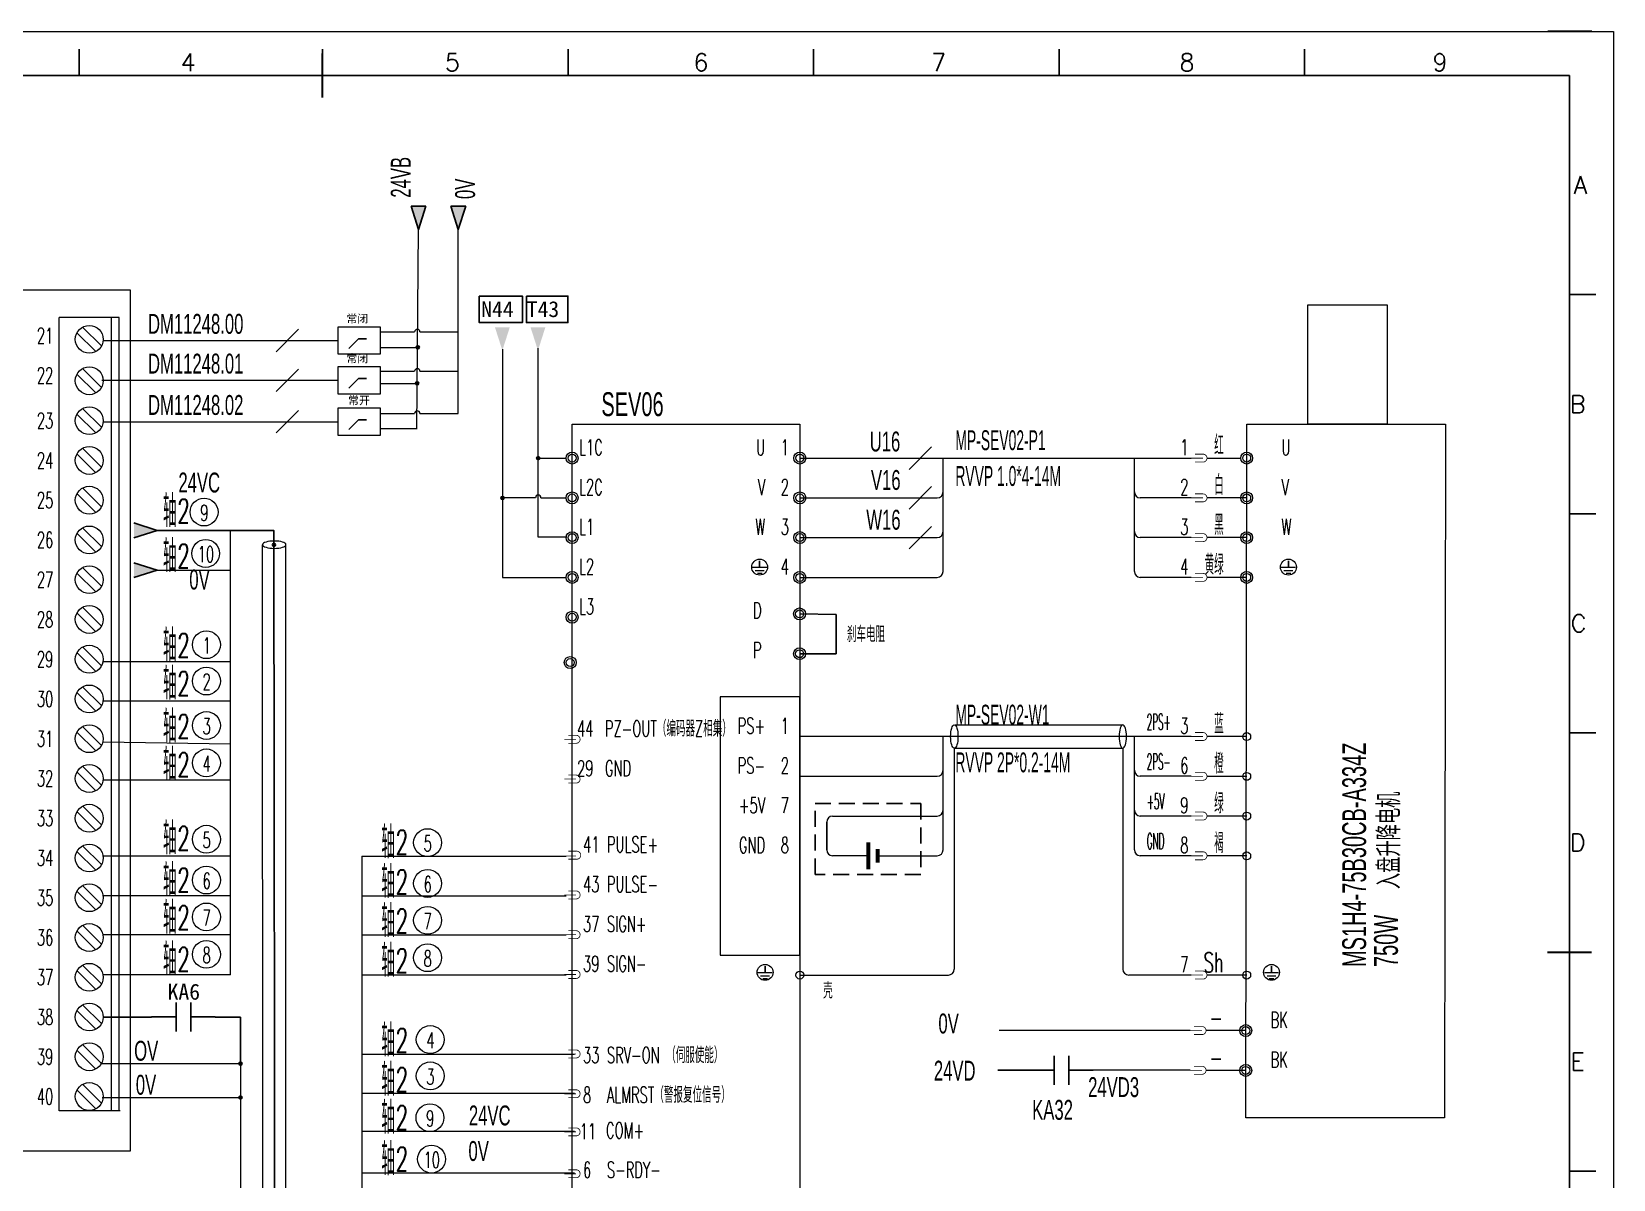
# Model space of a CAD drawing. Header units: millimetres. Extents: x 15130 to 37766, y 5931 to 11073.
# Drawn here: x 23460.3 to 23659.2, y 9839.1 to 9983.5 of the extents above; entities that cross this region are included whole.
import ezdxf
from ezdxf.enums import TextEntityAlignment as Align
from ezdxf.lldxf.tags import DXFTag

# ---------------------------------------------------------------- set-up
doc = ezdxf.new("R2010")
doc.units = ezdxf.units.MM
doc.linetypes.add('DASHED', pattern=[0.75, 0.5, -0.25])
doc.layers.add('1', color=3, linetype='Continuous', lineweight=20)
doc.layers.add('Dimension', color=3, linetype='Continuous', lineweight=13)
for name, color, linetype in [('AE_BOR', 1, 'Continuous'), ('MISC', 2, 'Continuous'), ('SYMS', 7, 'Continuous')]:
    doc.layers.add(name, color=color, linetype=linetype)
doc.styles.add('WD', font='romans.shx', dxfattribs={"bigfont": 'gbcbig.shx'})
doc.styles.add('样式 0', font='')
doc.styles.add('样式 8', font='arial.ttf')
doc.styles.get('样式 0').set_extended_font_data('KaiTi_GB2312')
tags = doc.linetypes.add('ACAD_ISO02W100', pattern=[15, 12, -3]).pattern_tags.tags
tags[6:7] = [DXFTag(74, 4), DXFTag(75, 0), DXFTag(340, '0'), DXFTag(46, 1.0), DXFTag(50, 0.0), DXFTag(44, 0.0), DXFTag(45, 0.0)]
tags[4:5] = [DXFTag(74, 4), DXFTag(75, 0), DXFTag(340, '0'), DXFTag(46, 1.0), DXFTag(50, 0.0), DXFTag(44, 0.0), DXFTag(45, 0.0)]

# ---------------------------------------------------------------- blocks, each defined once
blk = doc.blocks.new('电控横A4')
for p, q in [((292, -5), (5, -5)), ((292, -205), (292, -5))]:
    blk.add_line(p, q)
at = {"layer": 'AE_BOR', "color": 1, "lineweight": 15}
for p, q in [((0, 0), (297, 0)), ((297, 0), (297, -210))]:
    blk.add_line(p, q, dxfattribs=at)
at = {"layer": 'AE_BOR', "lineweight": 30}
blk.add_line((294.53, 0), (289.53, 0), dxfattribs=at)
at = {"layer": 'AE_BOR'}
for p, q in [((122.03, -5), (122.03, -2)), ((149.78, -5), (149.78, -2)), ((177.78, -5), (177.78, -2)), ((205.78, -5), (205.78, -2)), ((233.78, -5), (233.78, -2)), ((261.78, -5), (261.78, -2)), ((292, -30), (295, -30)), ((292, -55), (295, -55)), ((292, -80), (295, -80)), ((292, -130), (295, -130))]:
    blk.add_line(p, q, dxfattribs=at)
at = {"layer": 'AE_BOR', "color": 2, "lineweight": 30}
for p, q in [((149.78, -7.5), (149.78, -2.5)), ((289.5, -105), (294.5, -105))]:
    blk.add_line(p, q, dxfattribs=at)
at = {"layer": 'AE_BOR', "style": 'WD'}
for s, p in [('4', (134.45, -4.5)), ('5', (164.59, -4.5)), ('6', (192.94, -4.5)), ('7', (220.04, -4.5)), ('8', (248.37, -4.5)), ('9', (277.23, -4.5))]:
    blk.add_text(s, height=2, dxfattribs=at).set_placement(p, align=Align.CENTER)
for s, p in [('A', (294.03, -17.5)), ('B', (293.84, -42.5)), ('C', (293.93, -67.5)), ('D', (293.84, -92.5)), ('E', (293.74, -117.5))]:
    blk.add_text(s, height=2, dxfattribs=at).set_placement(p, align=Align.MIDDLE_RIGHT)
blk = doc.blocks.new('WDDOT')
blk.add_hatch(color=256).paths.add_polyline_path([(0.5, 0, 1), (-0.5, 0, 1)])
blk.add_circle((0, 0), 0.5)
blk = doc.blocks.new('常开触点')
at = {"linetype": 'ByBlock'}
for p, q in [((-1853.82, -782.99), (-1853.82, -780.56)), ((-1852.6, -782.99), (-1852.6, -780.56)), ((-1853.82, -781.77), (-1855.88, -781.77)), ((-1852.6, -781.77), (-1850.55, -781.77))]:
    blk.add_line(p, q, dxfattribs=at)

msp = doc.modelspace()

# ---------------------------------------------------------------- hatches: boundary and pattern name
for points in [[(23507.974, 9961.509), (23508.909, 9958.591), (23509.845, 9961.509)], [(23512.974, 9961.509), (23513.909, 9958.591), (23514.845, 9961.509)], [(23518.52, 9946.301), (23519.455, 9943.383), (23520.39, 9946.301)], [(23522.997, 9946.301), (23523.932, 9943.383), (23524.868, 9946.301)], [(23509.021, 9943.775, 1), (23508.628, 9943.775, 1)], [(23508.935, 9939.244, 1), (23508.542, 9939.244, 1)], [(23524.149, 9929.834, 1), (23523.755, 9929.834, 1)], [(23519.662, 9924.832, 1), (23519.269, 9924.832, 1)], [(23476.041, 9920.748), (23473.123, 9919.813), (23473.123, 9921.683)], [(23490.942, 9918.932, 1), (23490.549, 9918.932, 1)], [(23473.123, 9914.813), (23473.123, 9916.683), (23476.041, 9915.748)], [(23486.731, 9853.692, 1), (23486.337, 9853.692, 1)], [(23486.72, 9849.431, 1), (23486.327, 9849.431, 1)]]:
    msp.add_hatch(color=256).paths.add_polyline_path(points)

# ---------------------------------------------------------------- linework, layer by layer
for p, q in [((23507.974, 9961.509), (23509.845, 9961.509)), ((23508.909, 9958.591), (23507.974, 9961.509)), ((23508.909, 9958.591), (23509.845, 9961.509)), ((23512.974, 9961.509), (23514.845, 9961.509)), ((23513.909, 9958.591), (23512.974, 9961.509)), ((23513.909, 9958.591), (23514.845, 9961.509)), ((23476.041, 9920.748), (23473.123, 9921.683)), ((23476.041, 9920.748), (23473.123, 9919.813)), ((23551.807, 9916.92), (23551.807, 9916.13)), ((23618.297, 9916.92), (23618.297, 9916.13)), ((23476.041, 9915.748), (23473.123, 9916.683)), ((23476.041, 9915.748), (23473.123, 9914.813)), ((23556.86, 9910.242), (23561.445, 9910.172)), ((23561.445, 9910.172), (23561.445, 9905.242)), ((23561.445, 9905.242), (23556.86, 9905.242)), ((23560.237, 9884.073), (23560.237, 9880.573)), ((23552.492, 9865.955), (23552.492, 9865.165)), ((23616.173, 9865.955), (23616.173, 9865.165)), ((23469.255, 9859.548), (23475.357, 9859.548)), ((23486.542, 9859.548), (23483.35, 9859.548)), ((23486.542, 9853.692), (23486.542, 9859.548)), ((23585.774, 9852.843), (23581.758, 9852.843))]:
    msp.add_line(p, q)
at = {"lineweight": 0}
for p, q in [((23508.713, 9933.56), (23508.909, 9958.591)), ((23513.909, 9935.454), (23513.909, 9958.591)), ((23463.723, 9847.76), (23463.723, 9947.515)), ((23471.287, 9947.515), (23463.723, 9947.515)), ((23470.287, 9847.76), (23470.287, 9947.515)), ((23471.287, 9847.76), (23471.287, 9947.514)), ((23504.083, 9945.71), (23508.419, 9945.71)), ((23509.091, 9945.71), (23513.909, 9945.71)), ((23469.273, 9944.623), (23498.827, 9944.623)), ((23504.083, 9943.762), (23508.909, 9943.762)), ((23504.083, 9940.757), (23508.419, 9940.757)), ((23509.091, 9940.757), (23513.909, 9940.757)), ((23469.108, 9939.623), (23498.827, 9939.623)), ((23504.083, 9939.243), (23508.746, 9939.243)), ((23504.083, 9935.454), (23508.419, 9935.454)), ((23509.091, 9935.454), (23513.909, 9935.454)), ((23469.273, 9934.42), (23498.827, 9934.42)), ((23504.083, 9933.56), (23508.746, 9933.56)), ((23556.86, 9929.839), (23606.057, 9929.839)), ((23574.875, 9915.589), (23574.875, 9929.839)), ((23598.924, 9915.589), (23598.924, 9929.839)), ((23608.057, 9929.839), (23612.299, 9929.839)), ((23556.86, 9924.839), (23574.125, 9924.839)), ((23606.057, 9924.839), (23599.674, 9924.839)), ((23613.049, 9924.839), (23608.057, 9924.839)), ((23556.86, 9919.839), (23574.125, 9919.839)), ((23606.057, 9919.839), (23599.674, 9919.839)), ((23613.049, 9919.835), (23608.057, 9919.835)), ((23476.041, 9915.748), (23485.29, 9915.748)), ((23550.912, 9916.123), (23552.701, 9916.123)), ((23551.245, 9915.694), (23552.369, 9915.694)), ((23551.53, 9915.348), (23552.104, 9915.348)), ((23617.403, 9916.123), (23619.191, 9916.123)), ((23617.735, 9915.694), (23618.859, 9915.694)), ((23618.02, 9915.348), (23618.594, 9915.348)), ((23556.86, 9914.839), (23574.125, 9914.839)), ((23606.057, 9914.839), (23599.674, 9914.839)), ((23613.049, 9914.831), (23608.057, 9914.831)), ((23576.304, 9896.287), (23597.465, 9896.288)), ((23606.057, 9894.823), (23556.86, 9894.823)), ((23574.875, 9880.573), (23574.875, 9894.823)), ((23576.284, 9893.357), (23576.284, 9865.565)), ((23576.284, 9893.357), (23597.465, 9893.357)), ((23597.465, 9893.357), (23597.465, 9865.573)), ((23598.924, 9880.573), (23598.924, 9894.823)), ((23613.049, 9894.819), (23608.057, 9894.819)), ((23556.86, 9889.823), (23574.125, 9889.823)), ((23606.057, 9889.823), (23599.674, 9889.823)), ((23613.049, 9889.815), (23608.057, 9889.815)), ((23560.987, 9884.823), (23574.125, 9884.823)), ((23606.057, 9884.823), (23599.674, 9884.823)), ((23613.049, 9884.815), (23608.057, 9884.815)), ((23565.465, 9879.823), (23560.987, 9879.823)), ((23566.66, 9879.823), (23574.125, 9879.823)), ((23606.057, 9879.823), (23599.674, 9879.823)), ((23613.049, 9879.815), (23608.057, 9879.815)), ((23551.597, 9865.158), (23553.386, 9865.158)), ((23551.93, 9864.729), (23553.054, 9864.729)), ((23552.215, 9864.383), (23552.788, 9864.383)), ((23556.86, 9864.815), (23575.534, 9864.815)), ((23606.057, 9864.823), (23598.215, 9864.823)), ((23613.049, 9864.815), (23608.057, 9864.815)), ((23615.279, 9865.158), (23617.067, 9865.158)), ((23615.611, 9864.729), (23616.735, 9864.729)), ((23615.897, 9864.383), (23616.47, 9864.383)), ((23605.939, 9857.843), (23581.921, 9857.843)), ((23612.932, 9857.839), (23607.939, 9857.839)), ((23605.939, 9852.843), (23593.767, 9852.843)), ((23612.932, 9852.835), (23607.939, 9852.835)), ((23471.379, 9847.76), (23463.723, 9847.76))]:
    msp.add_line(p, q, dxfattribs=at)
at = {"linetype": 'ACAD_ISO02W100'}
for p, q in [((23501.349, 9944.858), (23500.157, 9943.629)), ((23502.356, 9944.855), (23501.349, 9944.858)), ((23501.349, 9939.858), (23500.157, 9938.629)), ((23502.356, 9939.855), (23501.349, 9939.858)), ((23501.349, 9934.655), (23500.157, 9933.426)), ((23502.356, 9934.652), (23501.349, 9934.655))]:
    msp.add_line(p, q, dxfattribs=at)
at = {"color": 0, "lineweight": -3}
msp.add_line((23476.041, 9920.718), (23489.308, 9920.718), dxfattribs=at)
at = {"color": 0, "linetype": 'Continuous', "lineweight": 13}
for p, q in [((23485.29, 9864.871), (23485.29, 9920.718)), ((23501.766, 9879.777), (23501.766, 9819.786))]:
    msp.add_line(p, q, dxfattribs=at)
at = {"color": 2, "lineweight": 0}
for p, q in [((23489.323, 9815.002), (23489.308, 9918.933)), ((23492.238, 9820.824), (23492.238, 9918.955))]:
    msp.add_line(p, q, dxfattribs=at)
at = {"color": 1, "lineweight": -2}
for points in [[(23516.556, 9950.217), (23521.972, 9950.217), (23521.972, 9946.875), (23516.556, 9946.875)], [(23522.471, 9950.217), (23527.697, 9950.217), (23527.697, 9946.875), (23522.471, 9946.875)]]:
    msp.add_lwpolyline(points, close=True, dxfattribs=at)
at = {"lineweight": 0}
for points in [[(23620.73, 9949.122), (23630.73, 9949.122), (23630.73, 9934.122), (23620.73, 9934.122)], [(23498.827, 9942.896), (23498.827, 9946.349), (23504.083, 9946.349), (23504.083, 9942.896)], [(23498.827, 9937.896), (23498.827, 9941.349), (23504.083, 9941.349), (23504.083, 9937.896)], [(23498.827, 9932.694), (23498.827, 9936.146), (23504.083, 9936.146), (23504.083, 9932.694)], [(23613.049, 9934.122), (23638.049, 9934.122), (23637.932, 9846.871), (23612.932, 9846.871)], [(23556.86, 9899.823), (23546.86, 9899.823), (23546.86, 9867.323), (23556.86, 9867.323)]]:
    msp.add_lwpolyline(points, close=True, dxfattribs=at)
for points in [[(23465.965, 9945.606), (23468.337, 9943.234)], [(23469.044, 9943.941), (23466.672, 9946.313)], [(23469.044, 9938.735), (23466.672, 9941.106)], [(23465.965, 9940.399), (23468.337, 9938.028)], [(23465.965, 9935.38), (23468.337, 9933.008)], [(23469.044, 9933.715), (23466.672, 9936.087)], [(23528.232, 9806.034), (23528.232, 9934.122), (23556.86, 9934.122), (23556.86, 9806.034)], [(23469.044, 9928.715), (23466.672, 9931.087)], [(23465.965, 9930.38), (23468.337, 9928.008)], [(23465.965, 9925.38), (23468.337, 9923.008)], [(23469.044, 9923.715), (23466.672, 9926.087)], [(23469.044, 9918.715), (23466.672, 9921.087)], [(23465.965, 9920.38), (23468.337, 9918.008)], [(23465.965, 9915.38), (23468.337, 9913.008)], [(23469.044, 9913.715), (23466.672, 9916.087)], [(23469.044, 9908.715), (23466.672, 9911.087)], [(23465.965, 9910.38), (23468.337, 9908.008)], [(23465.965, 9905.38), (23468.337, 9903.008)], [(23469.044, 9903.715), (23466.672, 9906.087)], [(23469.044, 9898.715), (23466.672, 9901.087)], [(23465.965, 9900.38), (23468.337, 9898.008)], [(23465.965, 9895.38), (23468.337, 9893.008)], [(23469.044, 9893.715), (23466.672, 9896.087)], [(23469.044, 9888.715), (23466.672, 9891.087)], [(23465.965, 9890.38), (23468.337, 9888.008)], [(23465.965, 9885.38), (23468.337, 9883.008)], [(23469.044, 9883.715), (23466.672, 9886.087)], [(23469.044, 9878.715), (23466.672, 9881.087)], [(23465.965, 9880.38), (23468.337, 9878.008)], [(23465.965, 9875.38), (23468.337, 9873.008)], [(23469.044, 9873.715), (23466.672, 9876.087)], [(23465.965, 9870.38), (23468.337, 9868.008)], [(23469.044, 9868.715), (23466.672, 9871.087)], [(23465.965, 9865.38), (23468.337, 9863.008)], [(23469.044, 9863.715), (23466.672, 9866.087)], [(23465.965, 9860.38), (23468.337, 9858.008)], [(23469.044, 9858.715), (23466.672, 9861.087)], [(23465.965, 9855.38), (23468.337, 9853.008)], [(23469.044, 9853.715), (23466.672, 9856.087)], [(23465.965, 9850.38), (23468.337, 9848.008)], [(23469.044, 9848.715), (23466.672, 9851.087)]]:
    msp.add_lwpolyline(points, dxfattribs=at)
at = {"color": 3, "lineweight": 0, "const_width": 0.1, "flags": 128}
for points in [[(23607.557, 9929.839), (23606.057, 9929.839)], [(23607.557, 9924.839), (23606.057, 9924.839)], [(23607.557, 9919.839), (23606.057, 9919.839)], [(23607.557, 9914.839), (23606.057, 9914.839)], [(23528.732, 9894.473), (23527.232, 9894.473)], [(23607.557, 9894.823), (23606.057, 9894.823)], [(23528.732, 9889.473), (23527.232, 9889.473)], [(23607.557, 9889.823), (23606.057, 9889.823)], [(23607.557, 9884.823), (23606.057, 9884.823)], [(23528.732, 9879.793), (23527.232, 9879.793)], [(23607.557, 9879.823), (23606.057, 9879.823)], [(23528.732, 9874.898), (23527.232, 9874.898)], [(23528.732, 9869.898), (23527.232, 9869.898)], [(23528.732, 9864.898), (23527.232, 9864.898)], [(23607.557, 9864.823), (23606.057, 9864.823)], [(23607.439, 9857.843), (23605.939, 9857.843)], [(23528.732, 9854.898), (23527.232, 9854.898)], [(23607.439, 9852.843), (23605.939, 9852.843)], [(23528.732, 9849.894), (23527.232, 9849.894)], [(23528.732, 9845.099), (23527.232, 9845.099)], [(23528.732, 9839.831), (23527.232, 9839.831)]]:
    msp.add_lwpolyline(points, dxfattribs=at)
for points in [[(23606.557, 9930.339), (23607.557, 9930.339, -1), (23607.557, 9929.339), (23606.557, 9929.339)], [(23606.557, 9925.339), (23607.557, 9925.339, -1), (23607.557, 9924.339), (23606.557, 9924.339)], [(23606.557, 9920.339), (23607.557, 9920.339, -1), (23607.557, 9919.339), (23606.557, 9919.339)], [(23606.557, 9915.339), (23607.557, 9915.339, -1), (23607.557, 9914.339), (23606.557, 9914.339)], [(23527.732, 9894.973), (23528.732, 9894.973, -1), (23528.732, 9893.973), (23527.732, 9893.973)], [(23606.557, 9895.323), (23607.557, 9895.323, -1), (23607.557, 9894.323), (23606.557, 9894.323)], [(23527.732, 9889.973), (23528.732, 9889.973, -1), (23528.732, 9888.973), (23527.732, 9888.973)], [(23606.557, 9890.323), (23607.557, 9890.323, -1), (23607.557, 9889.323), (23606.557, 9889.323)], [(23606.557, 9885.323), (23607.557, 9885.323, -1), (23607.557, 9884.323), (23606.557, 9884.323)], [(23527.732, 9880.398), (23528.732, 9880.398, -1.1555316), (23528.732, 9879.398), (23527.732, 9879.398)], [(23606.557, 9880.323), (23607.557, 9880.323, -1), (23607.557, 9879.323), (23606.557, 9879.323)], [(23527.732, 9875.398), (23528.732, 9875.398, -1), (23528.732, 9874.398), (23527.732, 9874.398)], [(23527.732, 9870.398), (23528.732, 9870.398, -1), (23528.732, 9869.398), (23527.732, 9869.398)], [(23527.732, 9865.398), (23528.732, 9865.398, -1), (23528.732, 9864.398), (23527.732, 9864.398)], [(23606.557, 9865.323), (23607.557, 9865.323, -1), (23607.557, 9864.323), (23606.557, 9864.323)], [(23606.439, 9858.343), (23607.439, 9858.343, -1), (23607.439, 9857.343), (23606.439, 9857.343)], [(23527.732, 9855.398), (23528.732, 9855.398, -1), (23528.732, 9854.398), (23527.732, 9854.398)], [(23606.439, 9853.343), (23607.439, 9853.343, -1), (23607.439, 9852.343), (23606.439, 9852.343)], [(23527.732, 9850.394), (23528.732, 9850.394, -1), (23528.732, 9849.394), (23527.732, 9849.394)], [(23527.732, 9845.599), (23528.732, 9845.599, -1), (23528.732, 9844.599), (23527.732, 9844.599)], [(23527.732, 9840.331), (23528.732, 9840.331, -1), (23528.732, 9839.331), (23527.732, 9839.331)]]:
    msp.add_lwpolyline(points, format="xyb", dxfattribs=at)
at = {"color": 0, "lineweight": -3}
msp.add_lwpolyline([(23485.29, 9920.718), (23490.732, 9920.718), (23490.861, 9819.786)], dxfattribs=at)
at = {"color": 6, "linetype": 'DASHED', "ltscale": 4}
msp.add_lwpolyline([(23558.777, 9886.385), (23572.064, 9886.385), (23572.064, 9877.486), (23558.777, 9877.486)], close=True, dxfattribs=at)
at = {"color": 3}
for points in [[(23565.465, 9881.521, 0.5, 0.5, 0), (23565.465, 9878.125, 2, 2, 0)], [(23566.66, 9880.672, 0.5, 0.5, 0), (23566.66, 9878.974, 2, 2, 0)]]:
    msp.add_lwpolyline(points, format="xyseb", dxfattribs=at)
at = {"lineweight": 0}
for centre, radius in [((23467.505, 9944.773), 1.75), ((23467.505, 9939.567), 1.75), ((23467.505, 9934.548), 1.75), ((23467.505, 9929.548), 1.75), ((23528.232, 9929.839), 0.75), ((23528.232, 9929.839), 0.5), ((23556.86, 9929.839), 0.75), ((23556.86, 9929.839), 0.5), ((23613.049, 9929.839), 0.75), ((23613.049, 9929.839), 0.5), ((23467.505, 9924.548), 1.75), ((23528.232, 9924.839), 0.75), ((23528.232, 9924.839), 0.5), ((23556.86, 9924.839), 0.75), ((23556.86, 9924.839), 0.5), ((23613.049, 9924.839), 0.75), ((23613.049, 9924.839), 0.5), ((23481.953, 9923.052), 1.75), ((23467.505, 9919.548), 1.75), ((23482.15, 9917.846), 1.75), ((23528.232, 9919.835), 0.75), ((23528.232, 9919.835), 0.5), ((23556.86, 9919.839), 0.75), ((23556.86, 9919.839), 0.5), ((23613.049, 9919.835), 0.75), ((23613.049, 9919.835), 0.5), ((23551.807, 9916.13), 1), ((23618.297, 9916.13), 1), ((23467.505, 9914.548), 1.75), ((23528.232, 9914.835), 0.75), ((23528.232, 9914.835), 0.5), ((23556.86, 9914.839), 0.75), ((23556.86, 9914.839), 0.5), ((23613.049, 9914.831), 0.75), ((23613.049, 9914.831), 0.5), ((23467.505, 9909.548), 1.75), ((23556.826, 9910.242), 0.75), ((23528.232, 9909.831), 0.75), ((23528.232, 9909.831), 0.5), ((23556.826, 9910.242), 0.5), ((23482.248, 9906.368), 1.75), ((23467.505, 9904.548), 1.75), ((23556.826, 9905.242), 0.75), ((23556.826, 9905.242), 0.5), ((23482.248, 9901.8), 1.75), ((23527.982, 9904.13), 0.75), ((23527.982, 9904.13), 0.5), ((23467.505, 9899.548), 1.75), ((23482.248, 9896.211), 1.75), ((23467.505, 9894.548), 1.75), ((23613.049, 9894.819), 0.5), ((23482.248, 9891.505), 1.75), ((23467.505, 9889.548), 1.75), ((23613.049, 9889.815), 0.5), ((23467.505, 9884.548), 1.75), ((23613.049, 9884.815), 0.5), ((23482.248, 9881.905), 1.75), ((23510.051, 9881.48), 1.75), ((23467.505, 9879.548), 1.75), ((23613.049, 9879.815), 0.5), ((23482.248, 9876.772), 1.75), ((23510.051, 9876.346), 1.75), ((23467.505, 9874.548), 1.75), ((23482.248, 9872.134), 1.75), ((23510.051, 9871.708), 1.75), ((23467.505, 9869.548), 1.75), ((23482.248, 9867.428), 1.75), ((23510.051, 9867.002), 1.75), ((23467.505, 9864.548), 1.75), ((23552.492, 9865.165), 1), ((23556.86, 9864.815), 0.5), ((23613.049, 9864.815), 0.5), ((23616.173, 9865.165), 1), ((23467.505, 9859.548), 1.75), ((23510.386, 9856.715), 1.75), ((23612.932, 9857.839), 0.75), ((23612.932, 9857.839), 0.5), ((23467.505, 9854.548), 1.75), ((23510.386, 9852.146), 1.75), ((23612.932, 9852.835), 0.75), ((23612.932, 9852.835), 0.5), ((23467.505, 9849.548), 1.75), ((23510.351, 9846.88), 1.75), ((23510.547, 9841.673), 1.75)]:
    msp.add_circle(centre, radius, dxfattribs=at)
for centre in [(23508.825, 9943.775), (23508.738, 9939.244), (23523.952, 9929.834), (23519.466, 9924.832), (23490.746, 9918.932), (23486.534, 9853.692), (23486.523, 9849.431)]:
    msp.add_circle(centre, 0.197)
for centre, radius, start, end in [((23508.755, 9945.71), 0.336, 0, 180), ((23508.755, 9940.757), 0.336, 0, 180), ((23508.755, 9935.454), 0.336, 0, 180), ((23523.964, 9924.85), 0.336, 0, 180), ((23574.125, 9925.589), 0.75, 270, 0), ((23599.674, 9925.589), 0.75, 180, 270), ((23574.125, 9920.589), 0.75, 270, 0), ((23599.674, 9920.589), 0.75, 180, 270), ((23574.125, 9915.589), 0.75, 270, 0), ((23599.674, 9915.589), 0.75, 180, 270), ((23574.125, 9890.573), 0.75, 270, 0), ((23599.674, 9890.573), 0.75, 180, 270), ((23574.125, 9885.573), 0.75, 270, 0), ((23599.674, 9885.573), 0.75, 180, 270), ((23560.987, 9884.073), 0.75, 90, 180), ((23560.987, 9880.573), 0.75, 180, 270), ((23574.125, 9880.573), 0.75, 270, 0), ((23599.674, 9880.573), 0.75, 180, 270), ((23575.534, 9865.565), 0.75, 270, 0), ((23598.215, 9865.573), 0.75, 180, 270)]:
    msp.add_arc(centre, radius, start, end, dxfattribs=at)
at = {"color": 2, "lineweight": 0, "extrusion": (0, 0, -1)}
msp.add_ellipse((23490.772, 9918.949), major_axis=(-1.465, 0), ratio=0.3169375, dxfattribs=at)
at = {"lineweight": 0}
msp.add_ellipse((23576.284, 9894.823), major_axis=(0, 1.465), ratio=0.3169375, dxfattribs=at)
at = {"lineweight": 0, "extrusion": (0, 0, -1)}
msp.add_ellipse((23597.465, 9894.823), major_axis=(0, 1.465), ratio=0.3169375, dxfattribs=at)
at = {"layer": '1', "color": 7, "linetype": 'Continuous', "lineweight": 13}
for p, q in [((23523.972, 9929.834), (23527.487, 9929.834)), ((23523.628, 9924.85), (23519.476, 9924.85)), ((23524.3, 9924.85), (23527.509, 9924.85)), ((23469.287, 9904.273), (23485.29, 9904.273)), ((23469.226, 9899.307), (23485.29, 9899.307)), ((23469.226, 9894.139), (23485.29, 9893.899)), ((23469.226, 9889.374), (23485.29, 9889.374)), ((23485.29, 9879.776), (23469.156, 9879.776)), ((23501.766, 9879.777), (23527.491, 9879.777)), ((23485.29, 9874.784), (23469.156, 9874.784)), ((23501.813, 9874.785), (23527.491, 9874.785)), ((23485.29, 9869.867), (23469.156, 9869.867)), ((23501.813, 9869.868), (23527.491, 9869.868)), ((23485.29, 9864.871), (23469.156, 9864.871)), ((23501.766, 9864.871), (23527.491, 9864.871)), ((23468.935, 9853.715), (23486.542, 9853.715)), ((23486.542, 9853.715), (23486.542, 9809.097)), ((23528.534, 9854.851), (23501.766, 9854.851)), ((23469.142, 9849.441), (23486.542, 9849.441)), ((23528.534, 9849.91), (23501.766, 9849.91)), ((23528.519, 9845.13), (23501.766, 9845.13)), ((23528.519, 9839.923), (23501.766, 9839.923))]:
    msp.add_line(p, q, dxfattribs=at)
at = {"layer": '1', "color": 0, "linetype": 'Continuous', "lineweight": 13}
msp.add_lwpolyline([(23472.711, 9950.965), (23423.862, 9950.965), (23423.862, 9842.729), (23472.711, 9842.729)], close=True, dxfattribs=at)
at = {"layer": '1', "color": 7, "linetype": 'Continuous', "lineweight": 13}
for points in [[(23519.476, 9943.527), (23519.476, 9914.841), (23527.486, 9914.841)], [(23527.545, 9919.877), (23523.954, 9919.877), (23523.954, 9943.661)]]:
    msp.add_lwpolyline(points, dxfattribs=at)
at = {"layer": 'Dimension', "lineweight": 0}
for p, q in [((23490.998, 9943.208), (23493.826, 9946.037)), ((23490.998, 9938.208), (23493.826, 9941.037)), ((23490.998, 9933.006), (23493.826, 9935.834)), ((23570.599, 9928.425), (23573.428, 9931.253)), ((23570.599, 9923.425), (23573.428, 9926.253)), ((23570.599, 9918.425), (23573.428, 9921.253))]:
    msp.add_line(p, q, dxfattribs=at)

# ---------------------------------------------------------------- block references
at = {"xscale": 1.1025, "yscale": 1.1025, "zscale": 1.1025}
msp.add_blockref('电控横A4', (23331.716, 9983.476), dxfattribs=at)
at = {"linetype": 'ByBlock', "xscale": 1.5, "yscale": 1.5, "zscale": 1.5}
for p in [(26259.171, 11032.209), (26369.589, 11025.504)]:
    msp.add_blockref('常开触点', p, dxfattribs=at)
at = {"layer": 'SYMS', "lineweight": -3, "xscale": 0.25, "yscale": 0.25, "zscale": 0.25, "rotation": 90}
for p in [(23508.825, 9943.775), (23508.738, 9939.244), (23523.952, 9929.834), (23519.466, 9924.832), (23490.746, 9918.932), (23486.534, 9853.692), (23486.523, 9849.431)]:
    msp.add_blockref('WDDOT', p, dxfattribs=at)
at = {"layer": 'SYMS', "color": 0, "lineweight": -3, "xscale": 0.25, "yscale": 0.25, "zscale": 0.25, "rotation": 90}
for p in [(23508.825, 9943.775), (23508.738, 9939.244), (23523.952, 9929.834), (23519.466, 9924.832), (23490.746, 9918.932), (23486.534, 9853.692), (23486.523, 9849.431)]:
    msp.add_blockref('WDDOT', p, dxfattribs=at)

# ---------------------------------------------------------------- texts
at = {"lineweight": 0, "style": 'WD', "width": 0.6}
for s, height, p in [('21', 2, (23461.954, 9945.233)), ('22', 2, (23461.954, 9940.233)), ('23', 2, (23461.954, 9934.548)), ('24', 2, (23461.954, 9929.548)), ('25', 2, (23461.954, 9924.548)), ('轴', 4, (23477.645, 9923.365)), ('2', 3, (23479.368, 9923.195)), ('9', 2, (23481.979, 9922.955)), ('26', 2, (23461.954, 9919.548)), ('轴', 4, (23477.645, 9917.704)), ('2', 3, (23479.368, 9917.535)), ('10', 2, (23482.176, 9917.749)), ('27', 2, (23461.954, 9914.548)), ('28', 2, (23461.954, 9909.548)), ('轴', 4, (23477.645, 9906.471)), ('2', 3, (23479.368, 9906.301)), ('1', 2, (23482.274, 9906.272)), ('29', 2, (23461.954, 9904.548)), ('轴', 4, (23477.645, 9901.67)), ('2', 3, (23479.368, 9901.5)), ('2', 2, (23482.274, 9901.703)), ('30', 2, (23461.954, 9899.548)), ('轴', 4, (23477.645, 9896.275)), ('2', 3, (23479.368, 9896.105)), ('3', 2, (23482.274, 9896.114)), ('31', 2, (23461.954, 9894.548)), ('轴', 4, (23477.645, 9891.478)), ('2', 3, (23479.368, 9891.308)), ('4', 2, (23482.274, 9891.408)), ('32', 2, (23461.954, 9889.548)), ('33', 2, (23461.954, 9884.548)), ('轴', 4, (23477.645, 9882.211)), ('2', 3, (23479.368, 9882.041)), ('轴', 4, (23505.098, 9881.718)), ('5', 2, (23482.274, 9881.808)), ('2', 3, (23506.821, 9881.548)), ('5', 2, (23510.077, 9881.383)), ('34', 2, (23461.954, 9879.548)), ('轴', 4, (23477.645, 9876.951)), ('2', 3, (23479.368, 9876.781)), ('6', 2, (23482.274, 9876.675)), ('轴', 4, (23505.098, 9876.726)), ('2', 3, (23506.821, 9876.556)), ('6', 2, (23510.077, 9876.249)), ('35', 2, (23461.954, 9874.548)), ('轴', 4, (23477.645, 9872.224)), ('2', 3, (23479.368, 9872.054)), ('轴', 4, (23505.098, 9871.809)), ('2', 3, (23506.821, 9871.639)), ('7', 2, (23482.274, 9872.037)), ('7', 2, (23510.077, 9871.612)), ('36', 2, (23461.954, 9869.548)), ('轴', 4, (23477.645, 9866.984)), ('2', 3, (23479.368, 9866.814)), ('8', 2, (23482.274, 9867.331)), ('轴', 4, (23505.098, 9866.812)), ('2', 3, (23506.821, 9866.643)), ('8', 2, (23510.077, 9866.906)), ('37', 2, (23461.954, 9864.548)), ('38', 2, (23461.954, 9859.548)), ('轴', 4, (23505.098, 9856.792)), ('2', 3, (23506.821, 9856.622)), ('4', 2, (23510.412, 9856.618)), ('39', 2, (23461.954, 9854.548)), ('轴', 4, (23505.098, 9851.851)), ('2', 3, (23506.821, 9851.681)), ('3', 2, (23510.412, 9852.049)), ('40', 2, (23461.954, 9849.548)), ('轴', 4, (23505.098, 9847.071)), ('2', 3, (23506.821, 9846.901)), ('9', 2, (23510.377, 9846.783)), ('轴', 4, (23505.098, 9841.865)), ('2', 3, (23506.821, 9841.695)), ('10', 2, (23510.574, 9841.577))]:
    msp.add_text(s, height=height, dxfattribs=at).set_placement(p, align=Align.MIDDLE)
for s, height, p in [('红', 2.5, (23610.161, 9930.189)), ('U', 2, (23552.492, 9930.189)), ('1', 2, (23555.492, 9930.197)), ('V', 2, (23552.492, 9925.189)), ('2', 2, (23555.492, 9925.197)), ('白', 2.5, (23610.161, 9925.189)), ('W', 2, (23552.492, 9920.189)), ('3', 2, (23555.492, 9920.193)), ('黑', 2.5, (23610.161, 9920.185)), ('4', 2, (23555.492, 9915.189)), ('黄绿', 2.5, (23610.161, 9915.185)), ('D', 2, (23552.05, 9909.682)), ('P', 2, (23552.05, 9904.682)), ('Sh', 2.5, (23610.161, 9865.169)), ('-', 2.5, (23610.044, 9858.189)), ('-', 2.5, (23610.044, 9853.189))]:
    msp.add_text(s, height=height, dxfattribs=at).set_placement(p, align=Align.RIGHT)
for s, p in [('L1C', (23529.1, 9930.189)), ('1', (23604.695, 9930.197)), ('U', (23617.417, 9930.189)), ('L2C', (23529.1, 9925.189)), ('2', (23604.695, 9925.197)), ('V', (23617.417, 9925.189)), ('L1', (23529.1, 9920.185)), ('3', (23604.695, 9920.193)), ('W', (23617.417, 9920.185)), ('L2', (23529.1, 9915.185)), ('4', (23604.695, 9915.189)), ('L3', (23529.1, 9910.181)), ('刹车电阻', (23562.78, 9906.693)), ('PZ-OUT（编码器Z相集）', (23532.35, 9894.823)), ('3', (23604.695, 9895.177)), ('44', (23528.85, 9894.823)), ('29', (23528.85, 9889.823)), ('GND', (23532.35, 9889.823)), ('6', (23604.695, 9890.173)), ('9', (23604.695, 9885.173)), ('41', (23529.6, 9880.248)), ('PULSE+', (23532.6, 9880.248)), ('8', (23604.695, 9880.173)), ('43', (23529.6, 9875.248)), ('PULSE-', (23532.6, 9875.248)), ('37', (23529.6, 9870.248)), ('SIGN+', (23532.6, 9870.248)), ('39', (23529.6, 9865.248)), ('SIGN-', (23532.6, 9865.248)), ('7', (23604.695, 9865.173)), ('BK', (23616.064, 9858.189)), ('33', (23529.6, 9853.76)), ('SRV-ON （伺服使能）', (23532.6, 9853.76)), ('BK', (23616.064, 9853.185)), ('8', (23529.6, 9848.756)), ('ALMRST（警报复位信号） ', (23532.6, 9848.756)), ('11', (23529.193, 9844.172)), ('COM+', (23532.489, 9844.282)), ('6', (23529.6, 9839.325)), ('S-RDY-', (23532.6, 9839.325))]:
    msp.add_text(s, height=2, dxfattribs=at).set_placement(p)
at = {"color": 6, "lineweight": 0, "style": 'WD', "width": 0.6}
for s, height, p in [('PS+', 2, (23552.492, 9895.173)), ('1', 2, (23555.492, 9895.173)), ('蓝', 2.5, (23610.161, 9895.169)), ('PS-', 2, (23552.492, 9890.173)), ('2', 2, (23555.492, 9890.173)), ('橙', 2.5, (23610.161, 9890.169)), ('+5V', 2, (23552.492, 9885.173)), ('7', 2, (23555.492, 9885.173)), ('绿', 2.5, (23610.161, 9885.169)), ('GND', 2, (23552.492, 9880.169)), ('8', 2, (23555.492, 9880.169)), ('褐', 2.5, (23610.161, 9880.169)), ('壳', 2, (23560.995, 9861.887))]:
    msp.add_text(s, height=height, dxfattribs=at).set_placement(p, align=Align.RIGHT)
at = {"color": 6, "lineweight": 0, "style": 'WD', "width": 0.4}
for s, p in [('2PS+', (23600.493, 9895.669)), ('2PS-', (23600.493, 9890.669)), ('+5V', (23600.493, 9885.669)), ('GND', (23600.493, 9880.669))]:
    msp.add_text(s, height=2, dxfattribs=at).set_placement(p)
at = {"insert": (23477.36, 9863.725), "char_height": 2, "width": 5.97017, "attachment_point": 1, "style": '样式 0'}
msp.add_mtext('KA6', dxfattribs=at)
at = {"layer": 'Dimension', "lineweight": 0, "style": '样式 8', "width": 0.6}
for s, height, p in [('24VB', 2.5, (23507.925, 9962.591)), ('0V', 2.5, (23516.017, 9962.424)), ('750W', 3, (23632.066, 9865.83))]:
    msp.add_text(s, height=height, rotation=90, dxfattribs=at).set_placement(p)
at = {"layer": 'Dimension', "color": 6, "lineweight": 0, "style": '样式 8', "width": 0.6}
for s, p in [('DM11248.00', (23486.893, 9945.475)), ('DM11248.01', (23486.893, 9940.475)), ('DM11248.02', (23486.893, 9935.273))]:
    msp.add_text(s, height=2.5, dxfattribs=at).set_placement(p, align=Align.RIGHT)
at = {"layer": 'Dimension', "lineweight": 0, "style": '样式 8', "width": 0.6}
for s, height, p in [('SEV06', 3, (23531.906, 9935.122)), ('OV', 2.5, (23473.156, 9854.052)), ('24VD', 2.5, (23573.714, 9851.549)), ('0V', 2.5, (23473.363, 9849.777)), ('24VD3', 2.5, (23593.114, 9849.483)), ('24VC', 2.5, (23515.248, 9845.916)), ('KA32', 2.5, (23586.076, 9846.624)), ('0V', 2.5, (23515.193, 9841.445))]:
    msp.add_text(s, height=height, dxfattribs=at).set_placement(p)
for s, p in [('U16', (23569.488, 9930.678)), ('V16', (23569.529, 9925.839)), ('W16', (23569.529, 9920.839))]:
    msp.add_text(s, height=2.5, dxfattribs=at).set_placement(p, align=Align.RIGHT)
at = {"layer": 'Dimension', "color": 3, "lineweight": 0, "style": '样式 8'}
for s, width, p in [('MP-SEV02-P1', 0.5, (23576.419, 9930.839)), ('MP-SEV02-W1', 0.5, (23576.419, 9896.323)), ('0V', 0.6, (23574.288, 9857.484))]:
    msp.add_text(s, height=2.5, dxfattribs=dict(at, width=width)).set_placement(p)
at = {"layer": 'Dimension', "color": 1, "lineweight": 0, "style": '样式 8', "width": 0.5}
for s, p in [('RVVP 1.0*4-14M', (23576.419, 9928.839)), ('RVVP 2P*0.2-14M', (23576.419, 9892.823))]:
    msp.add_text(s, height=2.5, dxfattribs=at).set_placement(p, align=Align.TOP_LEFT)
at = {"layer": 'Dimension', "color": 3, "lineweight": 0, "style": '样式 8', "width": 0.6}
for s, p in [('24VC', (23483.964, 9925.517)), ('0V', (23482.654, 9913.313))]:
    msp.add_text(s, height=2.5, dxfattribs=at).set_placement(p, align=Align.RIGHT)
at = {"layer": 'Dimension', "color": 6, "lineweight": 0, "style": '样式 8', "width": 0.6}
msp.add_text('MS1H4-75B30CB-A334Z', height=3, rotation=90, dxfattribs=at).set_placement((23628.066, 9865.83))
at = {"layer": 'Dimension', "color": 3, "lineweight": 0, "style": '样式 8', "width": 0.6}
msp.add_text('入盘升降电机', height=2.5, rotation=90, dxfattribs=at).set_placement((23632.101, 9875.63))
at = {"layer": 'MISC', "color": 3, "attachment_point": 1, "style": '样式 0'}
for s, insert, char_height, width in [('N44', (23516.795, 9949.577), 2, 5.01683), ('T43', (23522.52, 9949.577), 2, 5.01683), ('{\\fSimSun|b0|i0|c134|p2;常闭}', (23499.853, 9947.871), 1, 6.35251), ('{\\fSimSun|b0|i0|c134|p2;常闭}', (23499.853, 9942.871), 1, 6.35251), ('{\\fSimSun|b0|i0|c134|p2;常开}', (23500.067, 9937.592), 1, 6.35251)]:
    msp.add_mtext(s, dxfattribs=dict(at, insert=insert, char_height=char_height, width=width))

doc.saveas('drawing.dxf')
